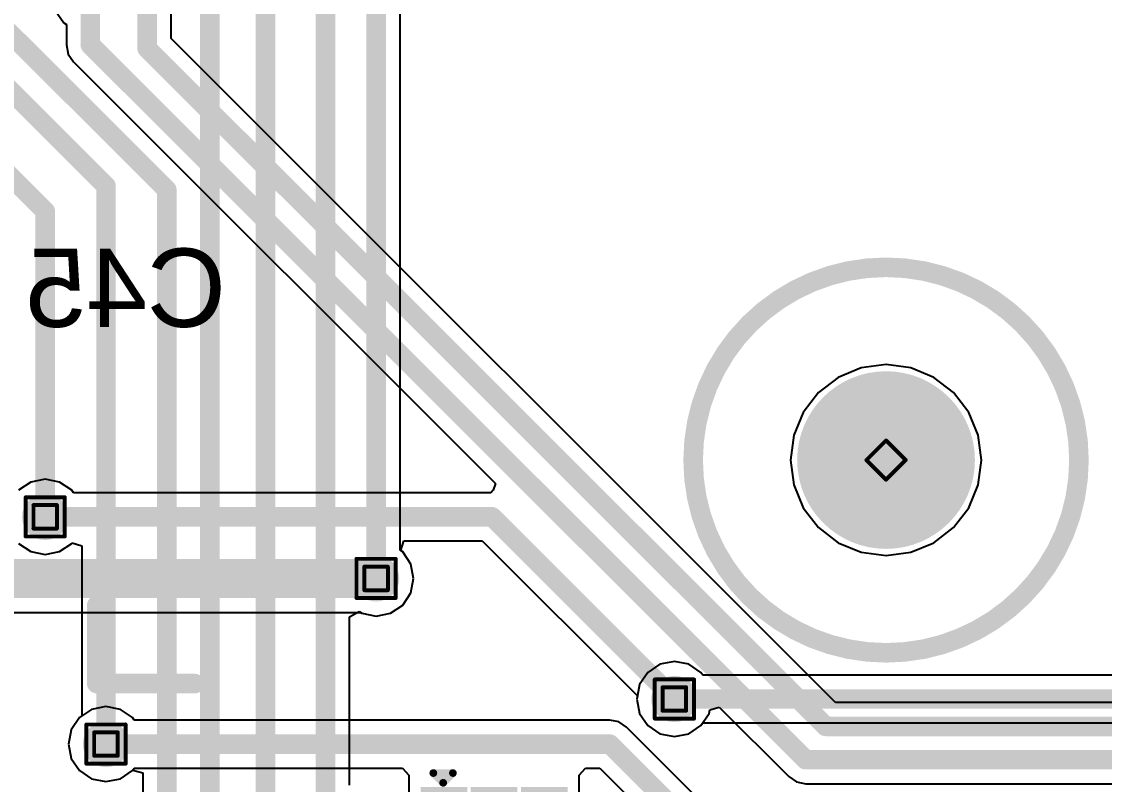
# Model space of a CAD drawing. Header units: inches. Extents: x -8 to 210, y -39 to 109.
# Drawn here: x 32.49 to 46.52, y 14.08 to 23.97 of the extents above; entities that cross this region are included whole.
import ezdxf

# ---------------------------------------------------------------- set-up
doc = ezdxf.new("R2010")
doc.units = ezdxf.units.IN
for name, color, linetype in [('Bottom Layer', 5, 'Continuous'), ('Bottom Overlay', 54, 'Continuous'), ('Bottom Paste', 16, 'Continuous'), ('Bottom Solder', 6, 'Continuous'), ('Dimension', 6, 'Continuous'), ('Drill Drawing', 1, 'Continuous'), ('Multi-Layer', 9, 'Continuous'), ('Pad Holes', 156, 'Continuous'), ('Top Layer', 1, 'Continuous'), ('Top Overlay', 2, 'Continuous'), ('Top Solder', 216, 'Continuous'), ('Via Holes', 16, 'Continuous')]:
    doc.layers.add(name, color=color, linetype=linetype)
doc.styles.add('Arial', font='', dxfattribs={"height": 0.2})
doc.styles.get('Arial').set_extended_font_data('Arial')

# ---------------------------------------------------------------- blocks, each defined once
blk = doc.blocks.new('SOT_363_B_104')
at = {"layer": 'Bottom Layer'}
for points in [[(-1.37, 0.45), (-1.37, 0.85), (-0.57, 0.85), (-0.57, 0.45)], [(0.57, 0.45), (0.57, 0.85), (1.37, 0.85), (1.37, 0.45)], [(-1.37, -0.2), (-1.37, 0.2), (-0.57, 0.2), (-0.57, -0.2)], [(0.57, -0.2), (0.57, 0.2), (1.37, 0.2), (1.37, -0.2)], [(-1.37, -0.85), (-1.37, -0.45), (-0.57, -0.45), (-0.57, -0.85)], [(0.57, -0.85), (0.57, -0.45), (1.37, -0.45), (1.37, -0.85)]]:
    blk.add_hatch(color=5, dxfattribs=at).paths.add_polyline_path(points)
at = {"layer": 'Bottom Paste'}
for points in [[(-1.37, 0.45), (-1.37, 0.85), (-0.57, 0.85), (-0.57, 0.45)], [(0.57, 0.45), (0.57, 0.85), (1.37, 0.85), (1.37, 0.45)], [(-1.37, -0.2), (-1.37, 0.2), (-0.57, 0.2), (-0.57, -0.2)], [(0.57, -0.2), (0.57, 0.2), (1.37, 0.2), (1.37, -0.2)], [(-1.37, -0.85), (-1.37, -0.45), (-0.57, -0.45), (-0.57, -0.85)], [(0.57, -0.85), (0.57, -0.45), (1.37, -0.45), (1.37, -0.85)]]:
    blk.add_hatch(color=16, dxfattribs=at).paths.add_polyline_path(points)
at = {"layer": 'Bottom Solder'}
for points in [[(-1.472, 0.348), (-1.472, 0.952), (-0.468, 0.952), (-0.468, 0.348)], [(0.468, 0.348), (0.468, 0.952), (1.472, 0.952), (1.472, 0.348)], [(-1.472, -0.302), (-1.472, 0.302), (-0.468, 0.302), (-0.468, -0.302)], [(0.468, -0.302), (0.468, 0.302), (1.472, 0.302), (1.472, -0.302)], [(-1.472, -0.952), (-1.472, -0.348), (-0.468, -0.348), (-0.468, -0.952)], [(0.468, -0.952), (0.468, -0.348), (1.472, -0.348), (1.472, -0.952)]]:
    blk.add_hatch(color=6, dxfattribs=at).paths.add_polyline_path(points)
at = {"layer": 'Bottom Overlay'}
for points in [[(0.508, 1.092, 0.127, 0.127, 0), (-0.66, 1.092, 0.127, 0.127, 0)], [(-1.524, -0.66, 0.1, 0.1, 0), (-1.651, -0.533, 0.1, 0.1, 0)], [(-1.651, -0.787, 0.1, 0.1, 0), (-1.651, -0.533, 0.1, 0.1, 0)], [(-1.651, -0.787, 0.1, 0.1, 0), (-1.524, -0.66, 0.1, 0.1, 0)], [(0.508, -1.092, 0.127, 0.127, 0), (-0.66, -1.092, 0.127, 0.127, 0)]]:
    blk.add_lwpolyline(points, format="xyseb", dxfattribs=at)
for points in [[(-0.692, 1.092, 0.0635, 0.0635, 1), (-0.629, 1.092, 0.0635, 0.0635, 1)], [(0.476, 1.092, 0.0635, 0.0635, 1), (0.54, 1.092, 0.0635, 0.0635, 1)], [(-1.676, -0.533, 0.05, 0.05, 1), (-1.626, -0.533, 0.05, 0.05, 1)], [(-1.676, -0.533, 0.05, 0.05, 1), (-1.626, -0.533, 0.05, 0.05, 1)], [(-1.549, -0.66, 0.05, 0.05, 1), (-1.499, -0.66, 0.05, 0.05, 1)], [(-1.549, -0.66, 0.05, 0.05, 1), (-1.499, -0.66, 0.05, 0.05, 1)], [(-1.676, -0.787, 0.05, 0.05, 1), (-1.626, -0.787, 0.05, 0.05, 1)], [(-1.676, -0.787, 0.05, 0.05, 1), (-1.626, -0.787, 0.05, 0.05, 1)], [(-0.692, -1.092, 0.0635, 0.0635, 1), (-0.629, -1.092, 0.0635, 0.0635, 1)], [(0.476, -1.092, 0.0635, 0.0635, 1), (0.54, -1.092, 0.0635, 0.0635, 1)]]:
    blk.add_lwpolyline(points, format="xyseb", close=True, dxfattribs=at)

msp = doc.modelspace()

# ---------------------------------------------------------------- hatches: boundary and pattern name
at = {"layer": 'Bottom Layer'}
h = msp.add_hatch(color=5, dxfattribs=at)
edge = h.paths.add_edge_path()
edge.add_arc((43.688, 18.288), 1.05, 0, 360)
h = msp.add_hatch(color=5, dxfattribs=at)
edge = h.paths.add_edge_path()
edge.add_arc((32.791, 17.551), 0.3, 0, 360)
h = msp.add_hatch(color=5, dxfattribs=at)
edge = h.paths.add_edge_path()
edge.add_arc((37.079, 16.753), 0.3, 0, 360)
h = msp.add_hatch(color=5, dxfattribs=at)
edge = h.paths.add_edge_path()
edge.add_arc((40.945, 15.189), 0.3, 0, 360)
h = msp.add_hatch(color=5, dxfattribs=at)
edge = h.paths.add_edge_path()
edge.add_arc((33.579, 14.605), 0.3, 0, 360)
at = {"layer": 'Bottom Solder'}
h = msp.add_hatch(color=6, dxfattribs=at)
edge = h.paths.add_edge_path()
edge.add_arc((43.688, 18.288), 1.152, 0, 360)
at = {"layer": 'Multi-Layer'}
h = msp.add_hatch(color=9, dxfattribs=at)
edge = h.paths.add_edge_path()
edge.add_arc((43.688, 18.288), 1.05, 0, 360)
at = {"layer": 'Pad Holes'}
h = msp.add_hatch(color=7, dxfattribs=at)
edge = h.paths.add_edge_path()
edge.add_arc((43.688, 18.288), 1.05, 0, 360)
at = {"layer": 'Top Layer'}
h = msp.add_hatch(color=1, dxfattribs=at)
edge = h.paths.add_edge_path()
edge.add_arc((43.688, 18.288), 1.05, 0, 360)
h = msp.add_hatch(color=1, dxfattribs=at)
edge = h.paths.add_edge_path()
edge.add_arc((32.791, 17.551), 0.3, 0, 360)
h = msp.add_hatch(color=1, dxfattribs=at)
edge = h.paths.add_edge_path()
edge.add_arc((37.079, 16.753), 0.3, 0, 360)
h = msp.add_hatch(color=1, dxfattribs=at)
edge = h.paths.add_edge_path()
edge.add_arc((40.945, 15.189), 0.3, 0, 360)
h = msp.add_hatch(color=1, dxfattribs=at)
edge = h.paths.add_edge_path()
edge.add_arc((33.579, 14.605), 0.3, 0, 360)
at = {"layer": 'Top Solder'}
h = msp.add_hatch(color=216, dxfattribs=at)
edge = h.paths.add_edge_path()
edge.add_arc((43.688, 18.288), 1.152, 0, 360)
at = {"layer": 'Via Holes'}
h = msp.add_hatch(color=7, dxfattribs=at)
edge = h.paths.add_edge_path()
edge.add_arc((32.791, 17.551), 0.15, 0, 360)
h = msp.add_hatch(color=7, dxfattribs=at)
edge = h.paths.add_edge_path()
edge.add_arc((37.079, 16.753), 0.15, 0, 360)
h = msp.add_hatch(color=7, dxfattribs=at)
edge = h.paths.add_edge_path()
edge.add_arc((40.945, 15.189), 0.15, 0, 360)
h = msp.add_hatch(color=7, dxfattribs=at)
edge = h.paths.add_edge_path()
edge.add_arc((33.579, 14.605), 0.15, 0, 360)

# ---------------------------------------------------------------- linework, layer by layer
at = {"layer": 'Bottom Layer'}
for p, q in [((34.423, 23.756), (34.423, 24.605)), ((32.926, 24.116), (33.031, 23.958)), ((33.031, 23.958), (33.065, 23.935)), ((33.065, 23.935), (33.065, 23.673)), ((43.035, 15.144), (34.423, 23.756)), ((33.065, 23.673), (33.088, 23.554)), ((33.088, 23.554), (33.156, 23.453)), ((33.156, 23.453), (38.626, 17.983)), ((43.688, 19.526), (43.367, 19.484)), ((44.009, 19.484), (43.688, 19.526)), ((43.367, 19.484), (43.069, 19.36)), ((44.307, 19.36), (44.009, 19.484)), ((43.069, 19.36), (42.812, 19.164)), ((44.564, 19.164), (44.307, 19.36)), ((42.812, 19.164), (42.616, 18.907)), ((44.76, 18.907), (44.564, 19.164)), ((42.616, 18.907), (42.492, 18.609)), ((44.884, 18.609), (44.76, 18.907)), ((42.492, 18.609), (42.45, 18.288)), ((44.926, 18.288), (44.884, 18.609)), ((42.45, 18.288), (42.492, 17.967)), ((44.884, 17.967), (44.926, 18.288)), ((32.605, 18.001), (32.447, 17.896)), ((32.791, 18.039), (32.605, 18.001)), ((32.978, 18.001), (32.791, 18.039)), ((33.136, 17.896), (32.978, 18.001)), ((38.626, 17.983), (38.596, 17.899)), ((42.492, 17.967), (42.616, 17.669)), ((44.76, 17.669), (44.884, 17.967)), ((33.158, 17.862), (33.136, 17.896)), ((38.567, 17.862), (33.158, 17.862)), ((38.596, 17.899), (38.567, 17.862)), ((42.616, 17.669), (42.812, 17.412)), ((44.564, 17.412), (44.76, 17.669)), ((42.812, 17.412), (43.069, 17.216)), ((44.307, 17.216), (44.564, 17.412)), ((37.399, 17.114), (37.437, 17.241)), ((37.437, 17.241), (38.454, 17.241)), ((38.454, 17.241), (40.466, 15.229)), ((43.069, 17.216), (43.367, 17.092)), ((44.009, 17.092), (44.307, 17.216)), ((37.424, 17.097), (37.399, 17.114)), ((37.529, 16.939), (37.424, 17.097)), ((43.367, 17.092), (43.688, 17.05)), ((43.688, 17.05), (44.009, 17.092)), ((37.566, 16.753), (37.529, 16.939)), ((37.529, 16.566), (37.566, 16.753)), ((37.424, 16.408), (37.529, 16.566)), ((20.331, 16.312), (36.878, 16.312)), ((36.878, 16.312), (36.893, 16.303)), ((36.893, 16.303), (37.079, 16.265)), ((37.079, 16.265), (37.266, 16.303)), ((37.266, 16.303), (37.424, 16.408)), ((40.466, 15.229), (40.458, 15.189)), ((40.458, 15.189), (40.495, 15.003)), ((33.392, 15.055), (33.234, 14.949)), ((33.579, 15.092), (33.392, 15.055)), ((33.765, 15.055), (33.579, 15.092)), ((33.923, 14.949), (33.765, 15.055)), ((41.395, 15.003), (41.404, 15.047)), ((41.404, 15.047), (41.525, 15.084)), ((41.525, 15.084), (42.427, 14.182)), ((55.575, 15.144), (43.035, 15.144)), ((33.234, 14.949), (33.129, 14.791)), ((33.946, 14.916), (33.923, 14.949)), ((40.107, 14.916), (33.946, 14.916)), ((40.226, 14.892), (40.107, 14.916)), ((40.326, 14.825), (40.226, 14.892)), ((40.495, 15.003), (40.6, 14.845)), ((41.289, 14.845), (41.395, 15.003)), ((33.129, 14.791), (33.092, 14.605)), ((42.252, 12.899), (40.326, 14.825)), ((40.6, 14.845), (40.758, 14.739)), ((40.758, 14.739), (40.945, 14.702)), ((40.945, 14.702), (41.131, 14.739)), ((41.131, 14.739), (41.289, 14.845)), ((33.092, 14.605), (33.129, 14.419)), ((33.129, 14.419), (33.234, 14.261)), ((33.234, 14.261), (33.392, 14.155)), ((33.765, 14.155), (33.923, 14.261)), ((33.923, 14.261), (33.946, 14.294)), ((33.946, 14.294), (37.421, 14.294)), ((37.421, 14.294), (37.504, 14.202)), ((37.504, 14.202), (37.504, 14.167)), ((39.712, 14.202), (39.795, 14.294)), ((39.712, 14.167), (39.712, 14.202)), ((39.795, 14.294), (39.978, 14.294)), ((39.978, 14.294), (41.904, 12.368)), ((42.427, 14.182), (42.528, 14.115)), ((33.392, 14.155), (33.579, 14.118)), ((33.579, 14.118), (33.765, 14.155)), ((37.504, 14.167), (37.504, 13.675)), ((39.712, 13.675), (39.712, 14.167)), ((42.528, 14.115), (42.647, 14.091)), ((42.647, 14.091), (52.922, 14.091))]:
    msp.add_line(p, q, dxfattribs=at)
for points in [[(34.112, 23.627, 0.254, 0.254, 0), (34.112, 24.972, 0.254, 0.254, 0)], [(33.376, 23.673, 0.254, 0.254, 0), (33.376, 24.302, 0.254, 0.254, 0)], [(33.376, 23.673, 0.254, 0.254, 0), (42.647, 14.402, 0.254, 0.254, 0)], [(34.112, 23.627, 0.254, 0.254, 0), (42.906, 14.834, 0.254, 0.254, 0)], [(32.791, 17.551, 0.254, 0.254, 0), (38.583, 17.551, 0.254, 0.254, 0)], [(38.583, 17.551, 0.254, 0.254, 0), (40.945, 15.189, 0.254, 0.254, 0)], [(20.331, 16.753, 0.508, 0.508, 0), (37.079, 16.753, 0.508, 0.508, 0)], [(42.906, 14.834, 0.254, 0.254, 0), (55.575, 14.834, 0.254, 0.254, 0)], [(33.579, 14.605, 0.254, 0.254, 0), (40.107, 14.605, 0.254, 0.254, 0)], [(40.107, 14.605, 0.254, 0.254, 0), (42.124, 12.588, 0.254, 0.254, 0)], [(42.647, 14.402, 0.254, 0.254, 0), (55.093, 14.402, 0.254, 0.254, 0)]]:
    msp.add_lwpolyline(points, format="xyseb", dxfattribs=at)
for points in [[(33.312, 23.673, 0.127, 0.127, 1), (33.439, 23.673, 0.127, 0.127, 1)], [(33.312, 23.673, 0.127, 0.127, 1), (33.439, 23.673, 0.127, 0.127, 1)], [(34.049, 23.627, 0.127, 0.127, 1), (34.176, 23.627, 0.127, 0.127, 1)], [(34.049, 23.627, 0.127, 0.127, 1), (34.176, 23.627, 0.127, 0.127, 1)], [(32.728, 17.551, 0.127, 0.127, 1), (32.855, 17.551, 0.127, 0.127, 1)], [(38.519, 17.551, 0.127, 0.127, 1), (38.646, 17.551, 0.127, 0.127, 1)], [(38.519, 17.551, 0.127, 0.127, 1), (38.646, 17.551, 0.127, 0.127, 1)], [(36.952, 16.753, 0.254, 0.254, 1), (37.206, 16.753, 0.254, 0.254, 1)], [(40.881, 15.189, 0.127, 0.127, 1), (41.008, 15.189, 0.127, 0.127, 1)], [(42.843, 14.834, 0.127, 0.127, 1), (42.97, 14.834, 0.127, 0.127, 1)], [(42.843, 14.834, 0.127, 0.127, 1), (42.97, 14.834, 0.127, 0.127, 1)], [(33.515, 14.605, 0.127, 0.127, 1), (33.642, 14.605, 0.127, 0.127, 1)], [(40.043, 14.605, 0.127, 0.127, 1), (40.17, 14.605, 0.127, 0.127, 1)], [(40.043, 14.605, 0.127, 0.127, 1), (40.17, 14.605, 0.127, 0.127, 1)], [(42.583, 14.402, 0.127, 0.127, 1), (42.71, 14.402, 0.127, 0.127, 1)], [(42.583, 14.402, 0.127, 0.127, 1), (42.71, 14.402, 0.127, 0.127, 1)]]:
    msp.add_lwpolyline(points, format="xyseb", close=True, dxfattribs=at)
at = {"layer": 'Dimension'}
for points in [[(46.188, 18.288, 0.254, 0.254, 1), (41.188, 18.288, 0.254, 0.254, 1)], [(41.124, 18.288, 0.127, 0.127, 1), (41.251, 18.288, 0.127, 0.127, 1)], [(46.125, 18.288, 0.127, 0.127, 1), (46.252, 18.288, 0.127, 0.127, 1)]]:
    msp.add_lwpolyline(points, format="xyseb", close=True, dxfattribs=at)
at = {"layer": 'Drill Drawing'}
for points in [[(43.434, 18.288, 0.0508, 0.0508, 0), (43.688, 18.542, 0.0508, 0.0508, 0)], [(43.688, 18.542, 0.0508, 0.0508, 0), (43.942, 18.288, 0.0508, 0.0508, 0)], [(43.434, 18.288, 0.0508, 0.0508, 0), (43.688, 18.034, 0.0508, 0.0508, 0)], [(43.688, 18.034, 0.0508, 0.0508, 0), (43.942, 18.288, 0.0508, 0.0508, 0)], [(32.537, 17.805, 0.0508, 0.0508, 0), (33.045, 17.805, 0.0508, 0.0508, 0)], [(32.537, 17.297, 0.0508, 0.0508, 0), (32.537, 17.805, 0.0508, 0.0508, 0)], [(33.045, 17.297, 0.0508, 0.0508, 0), (33.045, 17.805, 0.0508, 0.0508, 0)], [(32.639, 17.704, 0.0508, 0.0508, 0), (32.944, 17.704, 0.0508, 0.0508, 0)], [(32.639, 17.399, 0.0508, 0.0508, 0), (32.639, 17.704, 0.0508, 0.0508, 0)], [(32.944, 17.399, 0.0508, 0.0508, 0), (32.944, 17.704, 0.0508, 0.0508, 0)], [(32.639, 17.399, 0.0508, 0.0508, 0), (32.944, 17.399, 0.0508, 0.0508, 0)], [(32.537, 17.297, 0.0508, 0.0508, 0), (33.045, 17.297, 0.0508, 0.0508, 0)], [(36.825, 17.007, 0.0508, 0.0508, 0), (37.333, 17.007, 0.0508, 0.0508, 0)], [(36.825, 16.499, 0.0508, 0.0508, 0), (36.825, 17.007, 0.0508, 0.0508, 0)], [(37.333, 16.499, 0.0508, 0.0508, 0), (37.333, 17.007, 0.0508, 0.0508, 0)], [(36.927, 16.905, 0.0508, 0.0508, 0), (37.232, 16.905, 0.0508, 0.0508, 0)], [(36.927, 16.6, 0.0508, 0.0508, 0), (36.927, 16.905, 0.0508, 0.0508, 0)], [(37.232, 16.6, 0.0508, 0.0508, 0), (37.232, 16.905, 0.0508, 0.0508, 0)], [(36.927, 16.6, 0.0508, 0.0508, 0), (37.232, 16.6, 0.0508, 0.0508, 0)], [(36.825, 16.499, 0.0508, 0.0508, 0), (37.333, 16.499, 0.0508, 0.0508, 0)], [(40.691, 15.443, 0.0508, 0.0508, 0), (41.199, 15.443, 0.0508, 0.0508, 0)], [(40.691, 14.935, 0.0508, 0.0508, 0), (40.691, 15.443, 0.0508, 0.0508, 0)], [(41.199, 14.935, 0.0508, 0.0508, 0), (41.199, 15.443, 0.0508, 0.0508, 0)], [(40.792, 15.342, 0.0508, 0.0508, 0), (41.097, 15.342, 0.0508, 0.0508, 0)], [(40.792, 15.037, 0.0508, 0.0508, 0), (40.792, 15.342, 0.0508, 0.0508, 0)], [(41.097, 15.037, 0.0508, 0.0508, 0), (41.097, 15.342, 0.0508, 0.0508, 0)], [(40.792, 15.037, 0.0508, 0.0508, 0), (41.097, 15.037, 0.0508, 0.0508, 0)], [(33.325, 14.859, 0.0508, 0.0508, 0), (33.833, 14.859, 0.0508, 0.0508, 0)], [(33.325, 14.351, 0.0508, 0.0508, 0), (33.325, 14.859, 0.0508, 0.0508, 0)], [(33.833, 14.351, 0.0508, 0.0508, 0), (33.833, 14.859, 0.0508, 0.0508, 0)], [(40.691, 14.935, 0.0508, 0.0508, 0), (41.199, 14.935, 0.0508, 0.0508, 0)], [(33.426, 14.757, 0.0508, 0.0508, 0), (33.731, 14.757, 0.0508, 0.0508, 0)], [(33.426, 14.453, 0.0508, 0.0508, 0), (33.426, 14.757, 0.0508, 0.0508, 0)], [(33.731, 14.453, 0.0508, 0.0508, 0), (33.731, 14.757, 0.0508, 0.0508, 0)], [(33.426, 14.453, 0.0508, 0.0508, 0), (33.731, 14.453, 0.0508, 0.0508, 0)], [(33.325, 14.351, 0.0508, 0.0508, 0), (33.833, 14.351, 0.0508, 0.0508, 0)]]:
    msp.add_lwpolyline(points, format="xyseb", dxfattribs=at)
for points in [[(43.675, 18.542, 0.0254, 0.0254, 1), (43.701, 18.542, 0.0254, 0.0254, 1)], [(43.675, 18.542, 0.0254, 0.0254, 1), (43.701, 18.542, 0.0254, 0.0254, 1)], [(43.421, 18.288, 0.0254, 0.0254, 1), (43.447, 18.288, 0.0254, 0.0254, 1)], [(43.421, 18.288, 0.0254, 0.0254, 1), (43.447, 18.288, 0.0254, 0.0254, 1)], [(43.929, 18.288, 0.0254, 0.0254, 1), (43.955, 18.288, 0.0254, 0.0254, 1)], [(43.929, 18.288, 0.0254, 0.0254, 1), (43.955, 18.288, 0.0254, 0.0254, 1)], [(43.675, 18.034, 0.0254, 0.0254, 1), (43.701, 18.034, 0.0254, 0.0254, 1)], [(43.675, 18.034, 0.0254, 0.0254, 1), (43.701, 18.034, 0.0254, 0.0254, 1)], [(32.525, 17.805, 0.0254, 0.0254, 1), (32.55, 17.805, 0.0254, 0.0254, 1)], [(32.525, 17.805, 0.0254, 0.0254, 1), (32.55, 17.805, 0.0254, 0.0254, 1)], [(33.033, 17.805, 0.0254, 0.0254, 1), (33.058, 17.805, 0.0254, 0.0254, 1)], [(33.033, 17.805, 0.0254, 0.0254, 1), (33.058, 17.805, 0.0254, 0.0254, 1)], [(32.626, 17.704, 0.0254, 0.0254, 1), (32.652, 17.704, 0.0254, 0.0254, 1)], [(32.626, 17.704, 0.0254, 0.0254, 1), (32.652, 17.704, 0.0254, 0.0254, 1)], [(32.931, 17.704, 0.0254, 0.0254, 1), (32.956, 17.704, 0.0254, 0.0254, 1)], [(32.931, 17.704, 0.0254, 0.0254, 1), (32.956, 17.704, 0.0254, 0.0254, 1)], [(32.626, 17.399, 0.0254, 0.0254, 1), (32.652, 17.399, 0.0254, 0.0254, 1)], [(32.626, 17.399, 0.0254, 0.0254, 1), (32.652, 17.399, 0.0254, 0.0254, 1)], [(32.931, 17.399, 0.0254, 0.0254, 1), (32.956, 17.399, 0.0254, 0.0254, 1)], [(32.931, 17.399, 0.0254, 0.0254, 1), (32.956, 17.399, 0.0254, 0.0254, 1)], [(32.525, 17.297, 0.0254, 0.0254, 1), (32.55, 17.297, 0.0254, 0.0254, 1)], [(32.525, 17.297, 0.0254, 0.0254, 1), (32.55, 17.297, 0.0254, 0.0254, 1)], [(33.033, 17.297, 0.0254, 0.0254, 1), (33.058, 17.297, 0.0254, 0.0254, 1)], [(33.033, 17.297, 0.0254, 0.0254, 1), (33.058, 17.297, 0.0254, 0.0254, 1)], [(36.812, 17.007, 0.0254, 0.0254, 1), (36.838, 17.007, 0.0254, 0.0254, 1)], [(36.812, 17.007, 0.0254, 0.0254, 1), (36.838, 17.007, 0.0254, 0.0254, 1)], [(37.32, 17.007, 0.0254, 0.0254, 1), (37.346, 17.007, 0.0254, 0.0254, 1)], [(37.32, 17.007, 0.0254, 0.0254, 1), (37.346, 17.007, 0.0254, 0.0254, 1)], [(36.914, 16.905, 0.0254, 0.0254, 1), (36.939, 16.905, 0.0254, 0.0254, 1)], [(36.914, 16.905, 0.0254, 0.0254, 1), (36.939, 16.905, 0.0254, 0.0254, 1)], [(37.219, 16.905, 0.0254, 0.0254, 1), (37.244, 16.905, 0.0254, 0.0254, 1)], [(37.219, 16.905, 0.0254, 0.0254, 1), (37.244, 16.905, 0.0254, 0.0254, 1)], [(36.914, 16.6, 0.0254, 0.0254, 1), (36.939, 16.6, 0.0254, 0.0254, 1)], [(36.914, 16.6, 0.0254, 0.0254, 1), (36.939, 16.6, 0.0254, 0.0254, 1)], [(37.219, 16.6, 0.0254, 0.0254, 1), (37.244, 16.6, 0.0254, 0.0254, 1)], [(37.219, 16.6, 0.0254, 0.0254, 1), (37.244, 16.6, 0.0254, 0.0254, 1)], [(36.812, 16.499, 0.0254, 0.0254, 1), (36.838, 16.499, 0.0254, 0.0254, 1)], [(36.812, 16.499, 0.0254, 0.0254, 1), (36.838, 16.499, 0.0254, 0.0254, 1)], [(37.32, 16.499, 0.0254, 0.0254, 1), (37.346, 16.499, 0.0254, 0.0254, 1)], [(37.32, 16.499, 0.0254, 0.0254, 1), (37.346, 16.499, 0.0254, 0.0254, 1)], [(40.678, 15.443, 0.0254, 0.0254, 1), (40.703, 15.443, 0.0254, 0.0254, 1)], [(40.678, 15.443, 0.0254, 0.0254, 1), (40.703, 15.443, 0.0254, 0.0254, 1)], [(41.186, 15.443, 0.0254, 0.0254, 1), (41.212, 15.443, 0.0254, 0.0254, 1)], [(41.186, 15.443, 0.0254, 0.0254, 1), (41.212, 15.443, 0.0254, 0.0254, 1)], [(40.78, 15.342, 0.0254, 0.0254, 1), (40.805, 15.342, 0.0254, 0.0254, 1)], [(40.78, 15.342, 0.0254, 0.0254, 1), (40.805, 15.342, 0.0254, 0.0254, 1)], [(41.084, 15.342, 0.0254, 0.0254, 1), (41.11, 15.342, 0.0254, 0.0254, 1)], [(41.084, 15.342, 0.0254, 0.0254, 1), (41.11, 15.342, 0.0254, 0.0254, 1)], [(40.78, 15.037, 0.0254, 0.0254, 1), (40.805, 15.037, 0.0254, 0.0254, 1)], [(40.78, 15.037, 0.0254, 0.0254, 1), (40.805, 15.037, 0.0254, 0.0254, 1)], [(41.084, 15.037, 0.0254, 0.0254, 1), (41.11, 15.037, 0.0254, 0.0254, 1)], [(41.084, 15.037, 0.0254, 0.0254, 1), (41.11, 15.037, 0.0254, 0.0254, 1)], [(33.312, 14.859, 0.0254, 0.0254, 1), (33.337, 14.859, 0.0254, 0.0254, 1)], [(33.312, 14.859, 0.0254, 0.0254, 1), (33.337, 14.859, 0.0254, 0.0254, 1)], [(33.82, 14.859, 0.0254, 0.0254, 1), (33.846, 14.859, 0.0254, 0.0254, 1)], [(33.82, 14.859, 0.0254, 0.0254, 1), (33.846, 14.859, 0.0254, 0.0254, 1)], [(40.678, 14.935, 0.0254, 0.0254, 1), (40.703, 14.935, 0.0254, 0.0254, 1)], [(40.678, 14.935, 0.0254, 0.0254, 1), (40.703, 14.935, 0.0254, 0.0254, 1)], [(41.186, 14.935, 0.0254, 0.0254, 1), (41.212, 14.935, 0.0254, 0.0254, 1)], [(41.186, 14.935, 0.0254, 0.0254, 1), (41.212, 14.935, 0.0254, 0.0254, 1)], [(33.414, 14.757, 0.0254, 0.0254, 1), (33.439, 14.757, 0.0254, 0.0254, 1)], [(33.414, 14.757, 0.0254, 0.0254, 1), (33.439, 14.757, 0.0254, 0.0254, 1)], [(33.718, 14.757, 0.0254, 0.0254, 1), (33.744, 14.757, 0.0254, 0.0254, 1)], [(33.718, 14.757, 0.0254, 0.0254, 1), (33.744, 14.757, 0.0254, 0.0254, 1)], [(33.414, 14.453, 0.0254, 0.0254, 1), (33.439, 14.453, 0.0254, 0.0254, 1)], [(33.414, 14.453, 0.0254, 0.0254, 1), (33.439, 14.453, 0.0254, 0.0254, 1)], [(33.718, 14.453, 0.0254, 0.0254, 1), (33.744, 14.453, 0.0254, 0.0254, 1)], [(33.718, 14.453, 0.0254, 0.0254, 1), (33.744, 14.453, 0.0254, 0.0254, 1)], [(33.312, 14.351, 0.0254, 0.0254, 1), (33.337, 14.351, 0.0254, 0.0254, 1)], [(33.312, 14.351, 0.0254, 0.0254, 1), (33.337, 14.351, 0.0254, 0.0254, 1)], [(33.82, 14.351, 0.0254, 0.0254, 1), (33.846, 14.351, 0.0254, 0.0254, 1)], [(33.82, 14.351, 0.0254, 0.0254, 1), (33.846, 14.351, 0.0254, 0.0254, 1)]]:
    msp.add_lwpolyline(points, format="xyseb", close=True, dxfattribs=at)
at = {"layer": 'Top Layer'}
for p, q in [((37.39, 17.12), (37.39, 40.303)), ((43.688, 19.526), (43.367, 19.484)), ((44.009, 19.484), (43.688, 19.526)), ((43.367, 19.484), (43.069, 19.36)), ((44.307, 19.36), (44.009, 19.484)), ((43.069, 19.36), (42.812, 19.164)), ((44.564, 19.164), (44.307, 19.36)), ((42.812, 19.164), (42.616, 18.907)), ((44.76, 18.907), (44.564, 19.164)), ((42.616, 18.907), (42.492, 18.609)), ((44.884, 18.609), (44.76, 18.907)), ((42.492, 18.609), (42.45, 18.288)), ((44.926, 18.288), (44.884, 18.609)), ((42.45, 18.288), (42.492, 17.967)), ((44.884, 17.967), (44.926, 18.288)), ((42.492, 17.967), (42.616, 17.669)), ((44.76, 17.669), (44.884, 17.967)), ((42.616, 17.669), (42.812, 17.412)), ((44.564, 17.412), (44.76, 17.669)), ((42.812, 17.412), (43.069, 17.216)), ((44.307, 17.216), (44.564, 17.412)), ((32.447, 17.207), (32.605, 17.101)), ((32.978, 17.101), (33.136, 17.207)), ((33.136, 17.207), (33.141, 17.215)), ((33.141, 17.215), (33.268, 17.176)), ((33.268, 17.176), (33.268, 14.972)), ((37.424, 17.097), (37.39, 17.12)), ((43.069, 17.216), (43.367, 17.092)), ((44.009, 17.092), (44.307, 17.216)), ((32.605, 17.101), (32.791, 17.064)), ((32.791, 17.064), (32.978, 17.101)), ((37.529, 16.939), (37.424, 17.097)), ((43.367, 17.092), (43.688, 17.05)), ((43.688, 17.05), (44.009, 17.092)), ((37.566, 16.753), (37.529, 16.939)), ((37.529, 16.566), (37.566, 16.753)), ((37.424, 16.408), (37.529, 16.566)), ((36.734, 16.256), (36.861, 16.324)), ((36.861, 16.324), (36.893, 16.303)), ((36.893, 16.303), (37.079, 16.265)), ((37.079, 16.265), (37.266, 16.303)), ((37.266, 16.303), (37.424, 16.408)), ((36.734, 14.073), (36.734, 16.256)), ((40.758, 15.639), (40.6, 15.534)), ((40.945, 15.676), (40.758, 15.639)), ((41.131, 15.639), (40.945, 15.676)), ((41.289, 15.534), (41.131, 15.639)), ((40.6, 15.534), (40.495, 15.376)), ((41.312, 15.5), (41.289, 15.534)), ((49.69, 15.5), (41.312, 15.5)), ((40.495, 15.376), (40.458, 15.189)), ((40.458, 15.189), (40.495, 15.003)), ((33.234, 14.949), (33.129, 14.791)), ((33.268, 14.972), (33.234, 14.949)), ((40.495, 15.003), (40.6, 14.845)), ((41.289, 14.845), (41.312, 14.878)), ((41.312, 14.878), (49.745, 14.878)), ((33.129, 14.791), (33.092, 14.605)), ((40.6, 14.845), (40.758, 14.739)), ((40.758, 14.739), (40.945, 14.702)), ((40.945, 14.702), (41.131, 14.739)), ((41.131, 14.739), (41.289, 14.845)), ((33.092, 14.605), (33.129, 14.419)), ((33.129, 14.419), (33.234, 14.261)), ((33.234, 14.261), (33.392, 14.155)), ((33.765, 14.155), (33.923, 14.261)), ((33.923, 14.261), (33.928, 14.268)), ((33.928, 14.268), (34.055, 14.23)), ((34.055, 14.23), (34.055, 12.903)), ((33.392, 14.155), (33.579, 14.118)), ((33.579, 14.118), (33.765, 14.155))]:
    msp.add_line(p, q, dxfattribs=at)
for points in [[(35.646, 13.854, 0.254, 0.254, 0), (35.646, 41.326, 0.254, 0.254, 0)], [(36.424, 13.945, 0.254, 0.254, 0), (36.424, 41.377, 0.254, 0.254, 0)], [(34.925, 13.233, 0.254, 0.254, 0), (34.925, 40.82, 0.254, 0.254, 0)], [(37.079, 16.753, 0.254, 0.254, 0), (37.079, 40.432, 0.254, 0.254, 0)], [(28.905, 27.254, 0.254, 0.254, 0), (34.366, 21.793, 0.254, 0.254, 0)], [(28.6, 26.822, 0.254, 0.254, 0), (33.579, 21.844, 0.254, 0.254, 0)], [(28.55, 25.756, 0.254, 0.254, 0), (32.791, 21.514, 0.254, 0.254, 0)], [(33.579, 14.605, 0.254, 0.254, 0), (33.579, 21.844, 0.254, 0.254, 0)], [(34.366, 12.903, 0.254, 0.254, 0), (34.366, 21.793, 0.254, 0.254, 0)], [(32.791, 17.551, 0.254, 0.254, 0), (32.791, 21.514, 0.254, 0.254, 0)], [(40.945, 15.189, 0.254, 0.254, 0), (54.635, 15.189, 0.254, 0.254, 0)]]:
    msp.add_lwpolyline(points, format="xyseb", dxfattribs=at)
for points in [[(33.515, 21.844, 0.127, 0.127, 1), (33.642, 21.844, 0.127, 0.127, 1)], [(33.515, 21.844, 0.127, 0.127, 1), (33.642, 21.844, 0.127, 0.127, 1)], [(34.303, 21.793, 0.127, 0.127, 1), (34.43, 21.793, 0.127, 0.127, 1)], [(34.303, 21.793, 0.127, 0.127, 1), (34.43, 21.793, 0.127, 0.127, 1)], [(32.728, 21.514, 0.127, 0.127, 1), (32.855, 21.514, 0.127, 0.127, 1)], [(32.728, 21.514, 0.127, 0.127, 1), (32.855, 21.514, 0.127, 0.127, 1)], [(32.728, 17.551, 0.127, 0.127, 1), (32.855, 17.551, 0.127, 0.127, 1)], [(37.016, 16.753, 0.127, 0.127, 1), (37.143, 16.753, 0.127, 0.127, 1)], [(40.881, 15.189, 0.127, 0.127, 1), (41.008, 15.189, 0.127, 0.127, 1)], [(33.515, 14.605, 0.127, 0.127, 1), (33.642, 14.605, 0.127, 0.127, 1)]]:
    msp.add_lwpolyline(points, format="xyseb", close=True, dxfattribs=at)
at = {"layer": 'Top Overlay'}
for points in [[(33.46, 15.389, 0.254, 0.254, 0), (33.46, 16.405, 0.254, 0.254, 0)], [(33.46, 15.389, 0.254, 0.254, 0), (34.73, 15.389, 0.254, 0.254, 0)]]:
    msp.add_lwpolyline(points, format="xyseb", dxfattribs=at)
for points in [[(33.396, 16.405, 0.127, 0.127, 1), (33.523, 16.405, 0.127, 0.127, 1)], [(33.396, 15.389, 0.127, 0.127, 1), (33.523, 15.389, 0.127, 0.127, 1)], [(33.396, 15.389, 0.127, 0.127, 1), (33.523, 15.389, 0.127, 0.127, 1)], [(34.666, 15.389, 0.127, 0.127, 1), (34.793, 15.389, 0.127, 0.127, 1)]]:
    msp.add_lwpolyline(points, format="xyseb", close=True, dxfattribs=at)

# ---------------------------------------------------------------- block references
at = {"rotation": 270}
msp.add_blockref('SOT_363_B_104', (38.608, 12.578), dxfattribs=at)

# ---------------------------------------------------------------- texts
at = {"layer": 'Bottom Overlay', "style": 'Arial', "text_generation_flag": 2}
msp.add_text('C45', height=1.016, dxfattribs=at).set_placement((35.136, 20.015))

doc.saveas('drawing.dxf')
